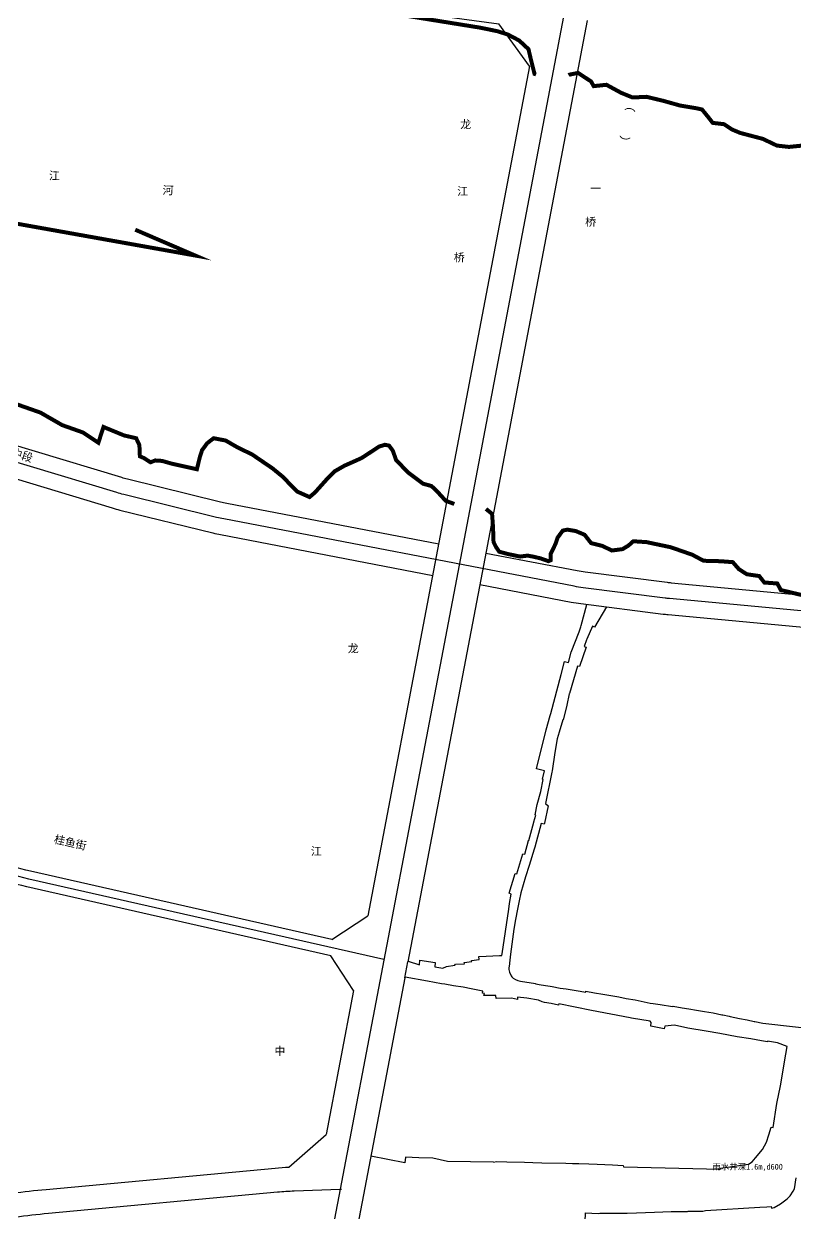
# Model space of a CAD drawing. Extents: x 529262 to 576451, y 2694391 to 2717535.
# Drawn here: x 566189 to 566575, y 2710401 to 2710995 of the extents above; entities that cross this region are included whole.
import ezdxf
from ezdxf.enums import TextEntityAlignment as Align
from ezdxf.xclip import XClip

# ---------------------------------------------------------------- set-up
doc = ezdxf.new("R2010")
doc.units = 0
doc.header["$XCLIPFRAME"] = 0
for name, color, linetype in [('PP-COM', 7, 'Continuous'), ('RD-中线', 40, 'Continuous'), ('RD-红线', 7, 'Continuous'), ('RD-街巷路', 8, 'Continuous'), ('RD-路名', 7, 'Continuous'), ('河流', 4, 'Continuous')]:
    doc.layers.add(name, color=color, linetype=linetype)
doc.layers.add('现状管道深度（物探资料）', color=2, linetype='Continuous', plot=False)
doc.styles.get("Standard").update_dxf_attribs({"font": '', "height": 2.5, "bigfont": 'smfs.shx'})
doc.styles.add('黑体', font='simhei.ttf')
doc.styles.get('Standard').set_extended_font_data('FangSong_GB2312')

# ---------------------------------------------------------------- blocks, each defined once
blk = doc.blocks.new('A$C19FD0107')
at = {"layer": 'RD-中线', "color": 8, "linetype": 'Continuous'}
blk.add_lwpolyline([(-3938.91, 16280.78), (-4006.14, 16292.01, 0.022258), (-4012.33, 16292.76), (-4122.09, 16301.18, 0.032174), (-4131.09, 16301.29), (-4205.5, 16297.41, -0.007977), (-4207.73, 16297.32), (-4277.75, 16295.91), (-4280.7, 16295.84, -0.037227), (-4291.09, 16296.36), (-4372.08, 16306.53, 0.007853), (-4374.27, 16306.77), (-4486.25, 16317.26, -0.008137), (-4488.51, 16317.51), (-4529.54, 16322.71, -0.015991), (-4533.96, 16323.42), (-4709.18, 16357.11, -0.012869), (-4712.7, 16357.88), (-4759.16, 16369.32, -0.012869), (-4762.63, 16370.27), (-4892.31, 16409.38, -0.017764)], format="xyb", dxfattribs=at)
at = {"layer": 'RD-中线', "color": 8, "linetype": 'Continuous', "flags": 128}
for points in [[(-4539.34, 16608.31), (-4591.48, 16333.98)], [(-4591.48, 16333.98), (-4650.96, 16022.08)], [(-4650.96, 16022.08), (-4688.72, 15824.06)]]:
    blk.add_lwpolyline(points, dxfattribs=at)
for points in [[(-4629.07, 16136.86), (-4806.64, 16177.12, -0.025221), (-4826.06, 16182.56), (-4980.19, 16234.29, -0.356882), (-4990.3, 16250.37), (-4966.87, 16438.08)], [(-4490.73, 14139.44, 0), (-4490.29, 14139.42)], [(-3818.25, 14086.17, 0), (-3817.74, 14086.17)]]:
    blk.add_lwpolyline(points, format="xyb", dxfattribs=at)
at = {"layer": 'RD-中线', "color": 8}
blk.add_lwpolyline([(-5264.12, 15958.11), (-5237.99, 15960.91), (-5166.31, 15968.63), (-5036.02, 15982.69), (-4967.66, 15990.02), (-4926.24, 15994.49), (-4880.21, 15999.78), (-4813.32, 16008.24, -0.008295), (-4796.83, 16010.05), (-4682.28, 16020.7, -0.014059), (-4673.86, 16021.24), (-4650.96, 16022.07)], format="xyb", dxfattribs=at)
blk.add_lwpolyline([(-4650.96, 16022.07), (-4650.2, 16022.1)], dxfattribs=at)
at = {"layer": 'RD-红线', "color": 8}
for points in [[(-5059.36, 16688.63), (-4927.88, 16668.45, -0.031107), (-4920.35, 16666.81), (-4898.33, 16660.56, 0.021777), (-4891.72, 16658.99), (-4860.18, 16652.94, 0.004563), (-4858.78, 16652.69), (-4615.11, 16610.54, 0.009195), (-4612.27, 16610.1), (-4571.55, 16604.59)], [(-4556.29, 16583.4), (-4571.55, 16604.59, 0.429923)], [(-4655.17, 16146.88), (-4637.12, 16158.7, 0.424356)], [(-4644.24, 16121.35), (-4655.66, 16138.79, 0.404143)], [(-4676.61, 16033.13), (-4657.97, 16049.36, 0.345787)], [(-4816.92, 16019.88), (-4814.83, 16020.15, -0.008295), (-4797.94, 16022), (-4683.39, 16032.65, -0.010492), (-4676.61, 16033.13, -0.010492)]]:
    blk.add_lwpolyline(points, format="xyb", dxfattribs=at)
at = {"layer": 'RD-红线', "color": 8, "linetype": 'Continuous', "flags": 128}
for points in [[(-4527.53, 16606.17), (-4580.63, 16326.79)], [(-4556.29, 16583.4), (-4604.2, 16331.32)], [(-4604.2, 16331.32), (-4637.12, 16158.7)], [(-4580.63, 16326.79), (-4617.08, 16135.65)], [(-4618.58, 16127.79), (-4617.08, 16135.65)], [(-4618.58, 16127.79), (-4633.11, 16051.62), (-4642.11, 16004.41)], [(-4644.24, 16121.35), (-4657.97, 16049.36)], [(-4640.75, 16011.55), (-4642.69, 16001.38), (-4662.41, 15897.98)]]:
    blk.add_lwpolyline(points, dxfattribs=at)
for points in [[(-5084.72, 16501.67), (-4959.91, 16443.67, 0.017764), (-4955.86, 16441.96), (-4894.17, 16418.46, 0.017764), (-4890, 16417.04), (-4760.32, 16377.93, 0.012869), (-4757.25, 16377.09), (-4710.79, 16365.65, 0.012869), (-4707.67, 16364.96), (-4601.68, 16344.58)], [(-4946.24, 16421.17), (-4899.86, 16403.51, 0.017764), (-4894.62, 16401.72), (-4764.94, 16362.61, 0.012869), (-4761.07, 16361.55), (-4714.61, 16350.11, 0.012869), (-4710.69, 16349.25), (-4604.67, 16328.86)], [(-4655.17, 16146.88), (-4805.76, 16181.02, -0.025221), (-4824.78, 16186.35), (-4978.91, 16238.08, -0.356882), (-4986.33, 16249.87), (-4966.72, 16406.97), (-4966.46, 16409.01)], [(-4578.11, 16340.05), (-4532.45, 16331.27, 0.015991), (-4528.54, 16330.65), (-4487.51, 16325.45, 0.008137), (-4485.5, 16325.23), (-4373.52, 16314.73, -0.007853), (-4371.09, 16314.47), (-4290.09, 16304.3, 0.037227), (-4280.89, 16303.84), (-4277.93, 16303.91), (-4207.89, 16305.32, 0.007977), (-4205.92, 16305.39), (-4131.5, 16309.28, -0.032174), (-4121.48, 16309.15), (-4011.72, 16300.74, -0.022258), (-4004.83, 16299.9), (-3937.59, 16288.67, -0.043554)], [(-4581.1, 16324.33), (-4535.47, 16315.56, 0.015991), (-4530.55, 16314.78), (-4489.52, 16309.58, 0.008137), (-4486.99, 16309.3), (-4375.02, 16298.8, -0.007853), (-4373.08, 16298.59), (-4292.09, 16288.42, 0.037227), (-4280.5, 16287.84), (-4277.57, 16287.91), (-4207.57, 16289.33, 0.007977), (-4205.08, 16289.42), (-4130.67, 16293.3, -0.032174), (-4122.7, 16293.2), (-4012.94, 16284.79, -0.022258), (-4007.46, 16284.12), (-3940.23, 16272.89, -0.043554)], [(-4655.66, 16138.79), (-4807.52, 16173.22, -0.025221), (-4827.33, 16178.77), (-4917.81, 16209.14)]]:
    blk.add_lwpolyline(points, format="xyb", dxfattribs=at)
at = {"layer": '河流', "color": 8, "const_width": 2}
for points in [[(-4691.88, 16620.54), (-4581.07, 16602.67), (-4572.5, 16600.92), (-4567.16, 16599.25), (-4561.47, 16596.25), (-4556.8, 16591.91), (-4555.46, 16586.23), (-4553.79, 16579.55), (-4553.01, 16579.25)], [(-4536.77, 16578.98), (-4536.54, 16579.11), (-4532.02, 16580.05), (-4525.51, 16575.77), (-4524.18, 16573.43), (-4517.83, 16574.1), (-4510.47, 16570.09), (-4504.79, 16567.76), (-4497.77, 16568.09), (-4489.42, 16566.09), (-4481.06, 16563.75), (-4473.04, 16562.41), (-4470.03, 16561.75), (-4467.03, 16558.07), (-4464.69, 16555.07), (-4459.01, 16554.4), (-4455, 16551.73), (-4450.99, 16550.06), (-4439.62, 16547.06), (-4432.6, 16543.72), (-4426.59, 16543.05), (-4419.9, 16543.72)], [(-4593.87, 16364.58), (-4598.17, 16366.16), (-4603.04, 16371.48), (-4605.36, 16373.57), (-4609.53, 16374.72), (-4616.95, 16380.28), (-4622.98, 16386.53), (-4624.6, 16391.16), (-4626.45, 16393.71), (-4628.54, 16394.17), (-4631.55, 16393.25), (-4635.03, 16390.93), (-4640.36, 16387.46), (-4648.7, 16383.75), (-4653.57, 16380.98), (-4657.74, 16376.81), (-4661.68, 16372.41), (-4663.54, 16370.32), (-4666.25, 16368.04), (-4672.51, 16370.81), (-4679.69, 16378.22), (-4684.79, 16382.39), (-4694.99, 16389.34), (-4702.17, 16392.81), (-4708.2, 16396.29), (-4714.23, 16397.44), (-4717.47, 16394.9), (-4720.02, 16391.42), (-4721.18, 16387.72), (-4722.57, 16381.93), (-4735.09, 16384.71), (-4739.96, 16386.1), (-4743.43, 16386.33), (-4745.75, 16385.4), (-4749, 16387.49), (-4751.08, 16388.41), (-4751.31, 16393.97), (-4752.94, 16397.44), (-4758.96, 16398.83), (-4769.28, 16403.07), (-4771.83, 16395.19), (-4779.47, 16400.29), (-4789.91, 16403.99), (-4800.8, 16410.25), (-4812.62, 16414.41)], [(-4884.23, 16517.46), (-4723.44, 16488.77), (-4753.4, 16501.66)], [(-4418.26, 16318.59), (-4430.65, 16321.57), (-4432.39, 16324.84), (-4438.88, 16325.31), (-4441.43, 16328.55), (-4447.69, 16329.47), (-4451.63, 16332.02), (-4454.65, 16335.49), (-4460.67, 16335.96), (-4469.25, 16336.19), (-4474.98, 16339.23), (-4485.64, 16342.94), (-4497.69, 16345.49), (-4504.41, 16345.95), (-4506.73, 16343.86), (-4509.75, 16342.01), (-4515.08, 16341.32), (-4519.94, 16343.63), (-4525.51, 16345.02), (-4528.75, 16349.19), (-4533.16, 16351.04), (-4537.33, 16351.74), (-4539.65, 16351.27), (-4542.2, 16347.8), (-4543.12, 16345.02), (-4544.51, 16342.01), (-4545.67, 16339.7), (-4545.67, 16336.45), (-4546.83, 16335.99), (-4550.77, 16337.38), (-4554.71, 16338.31), (-4557.27, 16338.76), (-4561.02, 16338.3), (-4567.02, 16339.54), (-4571.41, 16340.72), (-4573, 16343.01), (-4574.27, 16345.55), (-4574.53, 16353.19), (-4575, 16359.67), (-4578.06, 16362.09)]]:
    blk.add_lwpolyline(points, dxfattribs=at)
at = {"layer": '河流', "color": 8, "const_width": 2, "elevation": 145.93}
for points in [[(-4536.77, 16578.98), (-4536.54, 16579.11), (-4532.02, 16580.05), (-4525.51, 16575.77), (-4524.18, 16573.43), (-4517.83, 16574.1), (-4510.47, 16570.09), (-4504.79, 16567.76), (-4497.77, 16568.09), (-4489.42, 16566.09), (-4481.06, 16563.75), (-4473.04, 16562.41), (-4470.03, 16561.75), (-4467.03, 16558.07), (-4464.69, 16555.07), (-4459.01, 16554.4), (-4455, 16551.73), (-4450.99, 16550.06), (-4439.62, 16547.06), (-4432.6, 16543.72), (-4426.59, 16543.05), (-4419.9, 16543.72)], [(-4536.77, 16578.98), (-4536.54, 16579.11), (-4532.02, 16580.05), (-4525.51, 16575.77), (-4524.18, 16573.43), (-4517.83, 16574.1), (-4510.47, 16570.09), (-4504.79, 16567.76), (-4497.77, 16568.09), (-4489.42, 16566.09), (-4481.06, 16563.75), (-4473.04, 16562.41), (-4470.03, 16561.75), (-4467.03, 16558.07), (-4464.69, 16555.07), (-4459.01, 16554.4), (-4455, 16551.73), (-4450.99, 16550.06), (-4439.62, 16547.06), (-4432.6, 16543.72), (-4426.59, 16543.05), (-4419.9, 16543.72)], [(-4418.26, 16318.59), (-4430.65, 16321.57), (-4432.39, 16324.84), (-4438.88, 16325.31), (-4441.43, 16328.55), (-4447.69, 16329.47), (-4451.63, 16332.02), (-4454.65, 16335.49), (-4460.67, 16335.96), (-4469.25, 16336.19), (-4474.98, 16339.23), (-4485.64, 16342.94), (-4497.69, 16345.49), (-4504.41, 16345.95), (-4506.73, 16343.86), (-4509.75, 16342.01), (-4515.08, 16341.32), (-4519.94, 16343.63), (-4525.51, 16345.02), (-4528.75, 16349.19), (-4533.16, 16351.04), (-4537.33, 16351.74), (-4539.65, 16351.27), (-4542.2, 16347.8), (-4543.12, 16345.02), (-4544.51, 16342.01), (-4545.67, 16339.7), (-4545.67, 16336.45), (-4546.83, 16335.99), (-4550.77, 16337.38), (-4554.71, 16338.31), (-4557.27, 16338.76), (-4561.02, 16338.3), (-4567.02, 16339.54), (-4571.41, 16340.72), (-4573, 16343.01), (-4574.27, 16345.55), (-4574.53, 16353.19), (-4575, 16359.67), (-4578.06, 16362.09)]]:
    blk.add_lwpolyline(points, dxfattribs=at)

msp = doc.modelspace()

# ---------------------------------------------------------------- linework, layer by layer
at = {"layer": 'RD-街巷路', "color": 8}
for points, elevation in [([(566380.994, 2710526.697), (566386.78, 2710524.906), (566386.888, 2710527.213), (566394.475, 2710525.967), (566394.382, 2710523.778), (566398.376, 2710523.231), (566400.232, 2710524.056), (566404.364, 2710524.608), (566404.761, 2710525.105), (566409.19, 2710525.386), (566409.1, 2710525.948), (566412.813, 2710526.543), (566412.751, 2710526.992), (566416.49, 2710527.451), (566416.369, 2710528.978), (566419.972, 2710529.159), (566423.366, 2710529.351), (566426.752, 2710529.456), (566427.893, 2710529.456), (566428.017, 2710530.287), (566431.313, 2710552.607), (566431.75, 2710555.562), (566432.597, 2710560.097), (566431.598, 2710560.57), (566434.578, 2710570.484), (566435.358, 2710570.25), (566438.385, 2710580.357), (566439.381, 2710580.058), (566441.123, 2710587.013), (566441.142, 2710587.09), (566441.323, 2710587.036), (566443.911, 2710596.135), (566443.949, 2710596.269), (566444.907, 2710599.676), (566444.505, 2710599.775), (566445.573, 2710604.905), (566447.335, 2710611.518), (566448.594, 2710617.456), (566448.122, 2710617.569), (566449.149, 2710621.836), (566445.279, 2710622.768), (566450.055, 2710642.284), (566451.975, 2710649.489), (566452.413, 2710650.521), (566457.533, 2710669.936), (566459.231, 2710676.376), (566461.163, 2710675.866), (566462.559, 2710681.162), (566466.612, 2710691.309), (566467.305, 2710693.814), (566467.49, 2710694.482), (566470.399, 2710705.003)], 143.18), ([(566480.141, 2710703.769), (566474.143, 2710693.588), (566473.16, 2710694.04), (566470.429, 2710687.689), (566470.207, 2710687.329), (566469.048, 2710683.906), (566469.985, 2710683.568), (566466.751, 2710673.877), (566465.698, 2710674.18), (566461.773, 2710660.436), (566461.619, 2710660.223), (566460.334, 2710654.584), (566460.291, 2710654.465), (566458.484, 2710647.339), (566458.362, 2710647.235), (566456.567, 2710641.114), (566455.582, 2710637.755), (566454.346, 2710630.938), (566453.075, 2710621.803), (566452.818, 2710621.046), (566449.715, 2710605.39), (566451.103, 2710604.291), (566449.186, 2710595.566), (566449.089, 2710595.111), (566447.554, 2710595.506), (566444.296, 2710583.722), (566443.988, 2710582.563), (566441.477, 2710574.426), (566439.63, 2710568.733), (566437.375, 2710560.808), (566436.491, 2710556.78), (566435.69, 2710552.623), (566434.666, 2710547.513), (566433.83, 2710542.688), (566432.203, 2710530.168), (566431.652, 2710525.661), (566431.456, 2710523.772), (566431.448, 2710523.465), (566431.423, 2710522.567)], 144.705), ([(566423.669, 2710426.256), (566425.257, 2710426.497), (566430.407, 2710426.363), (566439.248, 2710426.106), (566443.328, 2710426.054), (566447.817, 2710425.898), (566459.866, 2710425.629), (566463.24, 2710425.582), (566466.372, 2710425.539), (566471.342, 2710425.303), (566475.606, 2710425.216), (566483.196, 2710424.826), (566488.612, 2710424.522), (566488.735, 2710423.804), (566537.196, 2710422.695), (566537.203, 2710423.135), (566551.187, 2710425.241), (566552.969, 2710426.35), (566554.747, 2710428.438), (566558.121, 2710432.596), (566560.131, 2710436.244), (566561.396, 2710439.932), (566562.585, 2710443.723), (566563.496, 2710443.59), (566565.371, 2710455.582), (566567.217, 2710464.332), (566569.925, 2710480.103), (566570.592, 2710483.988), (566565.668, 2710485.807), (566560.762, 2710486.71), (566560.708, 2710486.271), (566557.614, 2710486.799), (566552.422, 2710487.805), (566545.571, 2710488.873), (566536.823, 2710490.439), (566530.02, 2710491.695), (566520.88, 2710493.208), (566514.236, 2710494.596), (566509.301, 2710494.109), (566509.072, 2710492.799), (566502.313, 2710494.09), (566502.614, 2710495.995), (566502.041, 2710496.745), (566492.774, 2710498.237), (566491.983, 2710498.322), (566472.635, 2710502.033), (566464.519, 2710503.707), (566456.376, 2710505.333), (566456.222, 2710504.747), (566452.551, 2710505.438), (566449.218, 2710506.079), (566447.96, 2710506.321), (566446.263, 2710507.08), (566440.359, 2710508.088), (566435.749, 2710508.692), (566435.746, 2710507.575), (566432.748, 2710508.082), (566424.969, 2710507.95), (566424.868, 2710509.463), (566418.925, 2710509.438), (566419.137, 2710510.45), (566418.263, 2710510.611), (566418.455, 2710511.684), (566412.532, 2710512.746), (566412.553, 2710512.856), (566408.548, 2710513.58), (566403.735, 2710514.354), (566399.348, 2710515.199), (566397.711, 2710515.398), (566390.675, 2710516.662), (566379.464, 2710518.676)], 143.447), ([(566431.423, 2710522.567), (566431.525, 2710521.806), (566431.684, 2710521.154), (566432.55, 2710519.311), (566432.92, 2710518.839), (566433.577, 2710518.214), (566434.636, 2710517.482), (566435.896, 2710516.946), (566437.213, 2710516.644), (566444.677, 2710515.418), (566444.659, 2710515.362), (566447.484, 2710514.848), (566450.937, 2710514.262), (566452.059, 2710514.112), (566453.07, 2710513.929), (566456.977, 2710513.221), (566460.034, 2710512.748), (566461.026, 2710512.595), (566465.019, 2710511.953), (566469.793, 2710511.152), (566469.895, 2710511.694), (566474.214, 2710510.902), (566478.329, 2710510.158), (566482.304, 2710509.454), (566486.333, 2710508.784), (566489.99, 2710508.001), (566494.503, 2710507.284), (566502.014, 2710505.66), (566503.548, 2710505.417), (566507.084, 2710504.949), (566513.193, 2710504.08), (566513.466, 2710504.122), (566518.108, 2710503.355), (566521.359, 2710502.8), (566525.151, 2710502.154), (566529.267, 2710501.423), (566533.527, 2710500.758), (566537.808, 2710499.842), (566538.34, 2710499.817), (566541.517, 2710499.181), (566542.026, 2710499.039), (566546.748, 2710498.056), (566550.456, 2710497.279), (566554.054, 2710496.572), (566554.315, 2710496.551), (566558.397, 2710495.662), (566590.954, 2710492.031)], 144.705), ([(566379.375, 2710425.792), (566362.385, 2710429.122)], 143.447)]:
    msp.add_lwpolyline(points, dxfattribs=dict(at, elevation=elevation))
at = {"layer": 'RD-街巷路', "color": 8, "linetype": 'Continuous'}
for points, elevation in [([(566423.669, 2710426.256), (566400.787, 2710426.554), (566393.374, 2710428.121), (566386.427, 2710428.356), (566379.646, 2710428.609), (566379.375, 2710425.792)], 143.447), ([(566468.828, 2710378.604), (566469.749, 2710400.825), (566475.966, 2710400.532), (566476.873, 2710400.77), (566490.536, 2710400.682), (566495.158, 2710400.821), (566499.755, 2710400.977), (566504.13, 2710401.176), (566508.383, 2710401.399), (566512.501, 2710401.597), (566516.656, 2710401.592), (566520.773, 2710401.604), (566520.966, 2710401.658), (566524.893, 2710401.695), (566528.35, 2710401.665), (566529.639, 2710402.097), (566556.857, 2710403.754), (566560.337, 2710403.912), (566562.567, 2710404.008), (566562.627, 2710403.13), (566563.946, 2710403.548), (566567.265, 2710405.313), (566570.542, 2710407.848), (566571.969, 2710409.353), (566573.573, 2710411.75), (566574.12, 2710412.93), (566574.997, 2710418.386)], 133.953)]:
    msp.add_lwpolyline(points, dxfattribs=dict(at, elevation=elevation))

# ---------------------------------------------------------------- block references
at = {"layer": 'PP-COM'}
ref = msp.add_blockref('A$C19FD0107', (570997.993, 2694390.603), dxfattribs=at)
XClip(ref).set_block_clipping_path([(-9366.4383134884, 14428.6043910822), (-3328.4480743363, 17452.7484863754)])

# ---------------------------------------------------------------- texts
at = {"layer": 'RD-路名', "color": 7, "linetype": 'Continuous', "style": '黑体'}
for s, p in [('龙', (566409.802, 2710945.082)), ('江', (566408.274, 2710911.63)), ('一', (566474.728, 2710912.869)), ('桥', (566472.265, 2710896.275)), ('桥', (566406.6, 2710878.479)), ('龙', (566353.618, 2710683.093)), ('江', (566335.128, 2710581.736)), ('中', (566316.925, 2710481.838, 9.932))]:
    msp.add_text(s, height=4, dxfattribs=at).set_placement(p, align=Align.MIDDLE)
for s, rotation, p in [('江', 357.826092, (566204.207, 2710919.354)), ('河', 357.826092, (566261.024, 2710912.068)), ('江滨路中段', 342.805615, (566180.227, 2710782.095)), ('桂鱼街', 347.226117, (566212.209, 2710586.087))]:
    msp.add_text(s, height=4, rotation=rotation, dxfattribs=at).set_placement(p, align=Align.MIDDLE)
at = {"layer": 'RD-路名', "color": 7, "linetype": 'Continuous', "insert": (566495.301, 2710957.297), "char_height": 4, "attachment_point": 1, "rotation": 259.349634, "style": '黑体'}
msp.add_mtext_dynamic_manual_height_columns('\\pi-12,l16,t16;(^I )', width=312.81606, gutter_width=357.193, heights=[0], dxfattribs=at)
at = {"layer": '现状管道深度（物探资料）', "color": 3}
msp.add_text('雨水井深1.6m,d600', height=3, dxfattribs=at).set_placement((566550.77, 2710423.905), align=Align.MIDDLE_CENTER)

doc.saveas('drawing.dxf')
